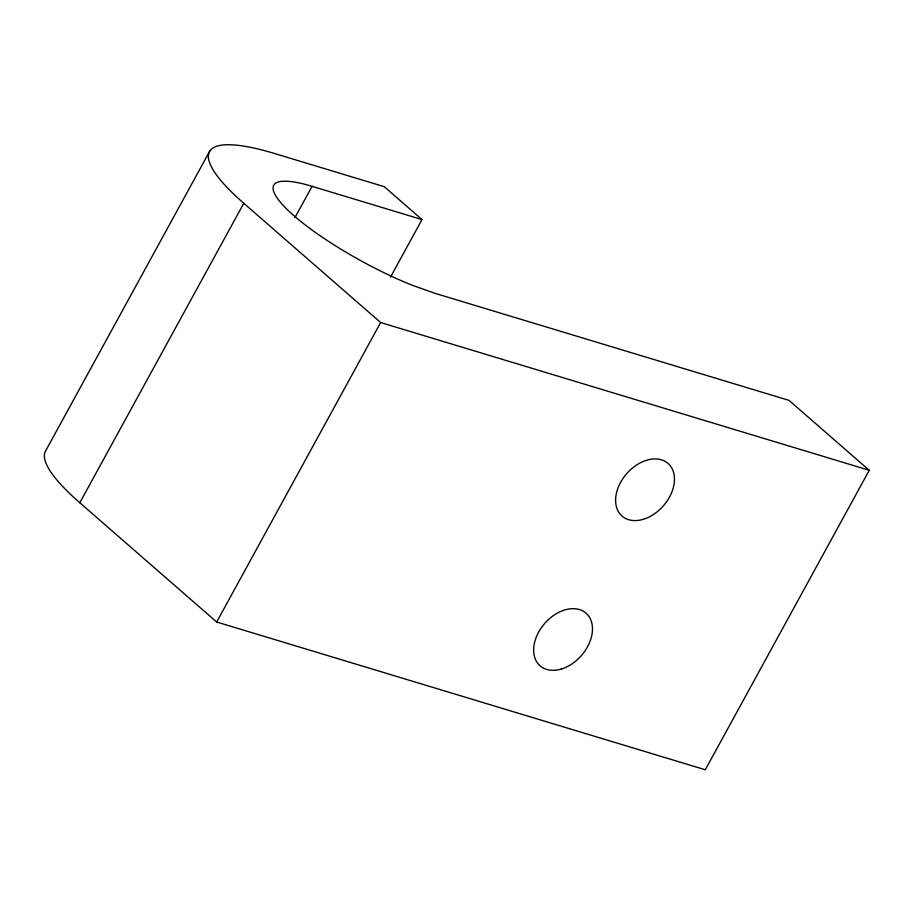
<?xml version="1.0" encoding="UTF-8"?>
<svg xmlns="http://www.w3.org/2000/svg" width="915" height="915" viewBox="0 0 915 915"><rect width="100%" height="100%" fill="white"/><g stroke="black" fill="none" stroke-linecap="round" stroke-linejoin="round"><path stroke-width="1.37" d="M209.707 151.192L45.75 450.683A192.264 41.289 28.7 0 0 79.811 502.758L216.683 622.017L705.293 769.767L869.25 470.287L789.016 400.37L434.774 293.257L412.139 285.217A113.609 24.396 28.7 0 1 286.692 209.009A113.609 24.396 28.7 0 1 312.072 186.328L422.009 219.577L390.442 277.211M79.811 502.758L243.779 203.279A192.264 41.289 28.7 0 1 274.306 153.434L384.243 186.671L422.009 219.577M294.916 217.656L312.072 186.328M216.683 622.017L380.64 322.538L243.779 203.279M380.64 322.538L869.25 470.287M643.051 519.377A34.953 24.396 -48.9 0 0 671.45 467.508A34.953 24.396 -48.9 0 0 620.599 482.365A34.953 24.396 -48.9 0 0 643.051 519.377M561.067 669.117A34.953 24.396 -48.9 0 0 589.466 617.248A34.953 24.396 -48.9 0 0 538.626 632.105A34.953 24.396 -48.9 0 0 561.067 669.117"/></g></svg>
